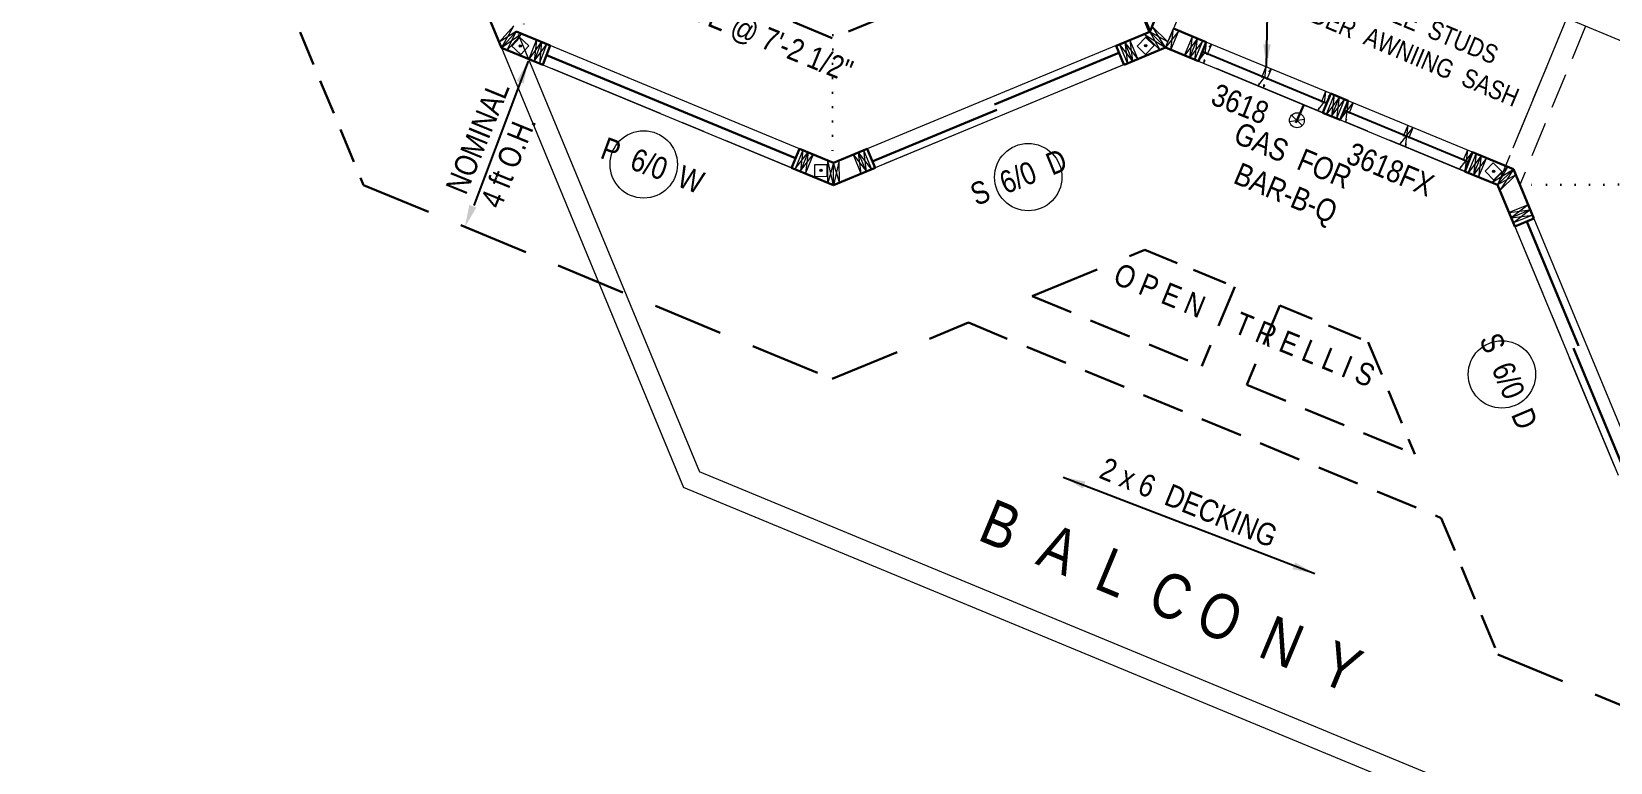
# Model space of a CAD drawing. Header units: inches. Extents: x 2775 to 35798, y 1675 to 10350.
# Drawn here: x 12593.4 to 13015.1, y 3609.2 to 3804.5 of the extents above; entities that cross this region are included whole.
import ezdxf

# ---------------------------------------------------------------- set-up
doc = ezdxf.new("R2010")
doc.units = ezdxf.units.IN
doc.header["$LTSCALE"] = 0.5
doc.header["$MEASUREMENT"] = 0
for name, pattern in [('ACAD_ISO07W100', [3, 0, -3]), ('CENTER', [2, 1.25, -0.25, 0.25, -0.25]), ('HIDDEN', [0.375, 0.25, -0.125])]:
    doc.linetypes.add(name, pattern=pattern)
for name, color, linetype, lineweight in [('BALCONY', 3, 'CONTINUOUS', 30), ('DOORS', 7, 'CONTINUOUS', 30), ('FOUNDATION', 7, 'CONTINUOUS', 30), ('GRID', 1, 'CENTER', 20), ('INT WALLS', 7, 'CONTINUOUS', 40), ('LAYOUT', 6, 'CONTINUOUS', 9), ('LITE COVE', 7, 'HIDDEN', 30), ('PLUMBING', 7, 'CONTINUOUS', 20), ('ROOF BEAMS', 3, 'HIDDEN', 30), ('ROOFLINE', 7, 'HIDDEN', 30), ('WALL FRAMING', 7, 'CONTINUOUS', 30), ('WALLS', 7, 'CONTINUOUS', 30), ('WINDOWS', 5, 'CONTINUOUS', 30)]:
    doc.layers.add(name, color=color, linetype=linetype, lineweight=lineweight)
doc.layers.add('TEXT', color=7, linetype='CONTINUOUS')
doc.styles.add('ARCHENT', font='technical.ttf', dxfattribs={"height": 6})
doc.styles.add('ARCHENTLTD', font='technical.ttf', dxfattribs={"height": 6})
doc.dimstyles.new('ARCHENTLTD', dxfattribs={"dimtxt": 12, "dimasz": 6, "dimexe": 9, "dimexo": 3, "dimgap": 1, "dimtad": 0, "dimdec": 4, "dimzin": 1, "dimdsep": 46, "dimlunit": 4, "dimtxsty": 'ARCHENT', "dimcen": 6, "dimaunit": 1, "dimadec": 5, "dimazin": 0, "dimtfac": 1, "dimtdec": 4, "dimtofl": 0, "dimtmove": 0, "dimatfit": 3, "dimfxl": 1, "dimfrac": 2, "dimtolj": 1, "dimtzin": 0, "dimarcsym": 0})

msp = doc.modelspace()

# ---------------------------------------------------------------- hatches: boundary and pattern name
at = {"layer": 'WALL FRAMING', "lineweight": 9, "ltscale": 150}
for points in [[(12724.216, 3800.599, 1), (12723.591, 3800.599, 1)], [(12891.267, 3800.648, 1), (12890.642, 3800.648, 1)], [(12804.528, 3767.334, 1), (12803.903, 3767.334, 1)], [(12984.181, 3767.102, 1), (12983.556, 3767.102, 1)]]:
    msp.add_hatch(color=256, dxfattribs=at).paths.add_polyline_path(points)

# ---------------------------------------------------------------- linework, layer by layer
at = {"layer": 'BALCONY', "color": 3, "linetype": 'ByBlock', "lineweight": 20, "ltscale": 50}
for p in [(12718.247, 3801.633), (13112.182, 3539.939)]:
    msp.add_line(p, (12767.52, 3682.596), dxfattribs=at)
at = {"layer": 'BALCONY', "lineweight": 20, "ltscale": 50}
for p in [(12723.329, 3803.735), (13115.295, 3544.602)]:
    msp.add_line(p, (12771.73, 3686.806), dxfattribs=at)
at = {"layer": 'DOORS', "color": 4, "lineweight": 9, "ltscale": 75}
for p, q in [((12883.055, 3800.692), (12816.554, 3773.096)), ((12885.159, 3795.61), (12818.658, 3768.014)), ((12994.603, 3754.491), (13022.2, 3687.99)), ((12989.522, 3752.387), (13017.118, 3685.886))]:
    msp.add_line(p, q, dxfattribs=at)
at = {"layer": 'DOORS', "color": 5, "lineweight": 30, "ltscale": 75}
for p, q in [((12883.798, 3798.76), (12850.574, 3784.958)), ((12851.15, 3783.572), (12817.883, 3769.752)), ((12992.795, 3753.703), (13006.575, 3720.47)), ((13005.19, 3719.896), (13018.988, 3686.62))]:
    msp.add_line(p, q, dxfattribs=at)
at = {"layer": 'DOORS', "color": 7, "linetype": 'Continuous', "lineweight": 20, "ltscale": 7.5}
for centre in [(12756.868, 3768.951), (12859.569, 3765.548), (12986.11, 3712.842)]:
    msp.add_circle(centre, 9, dxfattribs=at)
at = {"layer": 'FOUNDATION', "color": 7, "linetype": 'Continuous', "lineweight": 9, "ltscale": 25}
msp.add_solid([(12712.162, 3757.417), (12709.077, 3752.175), (12710.296, 3758.134)], dxfattribs=at)
at = {"layer": 'GRID', "ltscale": 50}
for p, q in [((12682.107, 3888.819), (12718.868, 3800.135)), ((12932.965, 3888.901), (12896.25, 3800.197)), ((13021.667, 3852.186), (12984.952, 3763.483)), ((12807.572, 3763.42), (12718.868, 3800.135)), ((12896.256, 3800.181), (12807.572, 3763.42)), ((12984.96, 3763.466), (12896.256, 3800.181)), ((12984.96, 3763.466), (13021.715, 3674.798))]:
    msp.add_line(p, q, dxfattribs=at)
at = {"layer": 'INT WALLS', "color": 7, "ltscale": 50}
msp.add_line((12876.596, 3841.615), (12892.029, 3804.382), dxfattribs=at)
at = {"layer": 'LAYOUT', "color": 6, "linetype": 'CENTER', "lineweight": 5, "ltscale": 250}
msp.add_line((14529.67, 3176.013), (12259.807, 4115.808), dxfattribs=at)
at = {"layer": 'LITE COVE', "color": 7, "linetype": 'ACAD_ISO07W100', "lineweight": 30, "ltscale": 2.5}
for p, q in [((12790.018, 3872.05), (12722.82, 3804.45)), ((12807.444, 3865.116), (12807.293, 3769.486)), ((13086.515, 3763.723), (12990.905, 3763.485))]:
    msp.add_line(p, q, dxfattribs=at)
at = {"layer": 'PLUMBING', "color": 5, "lineweight": 30, "ltscale": 50}
msp.add_line((12931.034, 3780.082), (12933.216, 3784.882), dxfattribs=at)
at = {"layer": 'PLUMBING', "color": 5, "linetype": 'Continuous', "lineweight": 9, "ltscale": 25}
for p, q in [((12929.384, 3780.44), (12933.295, 3781.066)), ((12929.939, 3782.153), (12932.74, 3779.353))]:
    msp.add_line(p, q, dxfattribs=at)
at = {"layer": 'PLUMBING', "color": 5, "lineweight": 20, "ltscale": 150}
msp.add_circle((12931.339, 3780.753), 1.984, dxfattribs=at)
at = {"layer": 'ROOF BEAMS', "lineweight": 20, "ltscale": 75}
for p, q in [((13003.359, 3807.954), (12984.947, 3763.471)), ((13008.441, 3805.85), (12990.905, 3763.485))]:
    msp.add_line(p, q, dxfattribs=at)
at = {"layer": 'ROOFLINE', "linetype": 'HIDDEN', "ltscale": 75}
for p, q in [((12643.535, 3856.262), (12682.028, 3763.433)), ((12890.725, 3746.166), (12914.731, 3736.228)), ((12926.75, 3731.274), (12950.403, 3721.483)), ((12950.403, 3721.483), (12962.841, 3691.489)), ((12969.904, 3674.459), (12985.016, 3638.014))]:
    msp.add_line(p, q, dxfattribs=at)
at = {"layer": 'ROOFLINE', "ltscale": 90}
for p, q in [((12807.217, 3802.694), (12746.104, 3828.084)), ((12853.165, 3821.668), (12807.217, 3802.694))]:
    msp.add_line(p, q, dxfattribs=at)
at = {"layer": 'ROOFLINE', "linetype": 'HIDDEN', "ltscale": 150}
for p, q in [((12682.028, 3763.433), (12807.205, 3711.621)), ((12984.986, 3638.027), (13110.493, 3586.235))]:
    msp.add_line(p, q, dxfattribs=at)
at = {"layer": 'ROOFLINE', "ltscale": 150}
for p, q in [((12860.657, 3733.729), (12890.725, 3746.166)), ((12807.205, 3711.621), (12843.595, 3726.672))]:
    msp.add_line(p, q, dxfattribs=at)
at = {"layer": 'ROOFLINE', "linetype": 'HIDDEN', "ltscale": 90}
for p, q in [((12860.657, 3733.729), (12905.957, 3715.004)), ((12914.731, 3736.228), (12905.957, 3715.004)), ((12926.75, 3731.274), (12917.971, 3710.037)), ((12917.971, 3710.037), (12962.857, 3691.482))]:
    msp.add_line(p, q, dxfattribs=at)
at = {"layer": 'ROOFLINE', "linetype": 'HIDDEN', "lineweight": 30, "ltscale": 90}
msp.add_line((12843.595, 3726.672), (12969.904, 3674.459), dxfattribs=at)
at = {"layer": 'WALL FRAMING', "lineweight": 20, "ltscale": 150}
for p, q in [((12718.247, 3801.633), (12722.188, 3805.983)), ((12718.858, 3800.114), (12722.82, 3804.45)), ((12892.019, 3804.378), (12896.256, 3800.18)), ((12892.629, 3805.884), (12896.866, 3801.687)), ((12720.383, 3799.507), (12724.341, 3803.821)), ((12890.515, 3803.755), (12894.753, 3799.558)), ((12806.077, 3764.039), (12806.054, 3769.999)), ((12807.572, 3763.419), (12807.57, 3769.372)), ((12809.153, 3764.093), (12809.09, 3770.002)), ((12983.45, 3764.105), (12987.666, 3768.298)), ((12984.952, 3763.483), (12989.168, 3767.676)), ((12985.565, 3761.977), (12989.781, 3766.17))]:
    msp.add_line(p, q, dxfattribs=at)
at = {"layer": 'WALL FRAMING', "lineweight": 9, "ltscale": 150}
for p, q in [((12722.82, 3804.45), (12718.247, 3801.633)), ((12718.857, 3800.114), (12722.194, 3805.968)), ((12720.383, 3799.507), (12722.82, 3804.45)), ((12896.866, 3801.687), (12892.019, 3804.378)), ((12892.019, 3804.378), (12894.753, 3799.558)), ((12896.256, 3800.18), (12892.645, 3805.869)), ((12899.762, 3804.682), (12896.273, 3800.174)), ((12897.659, 3799.601), (12898.376, 3805.255)), ((12724.341, 3803.821), (12718.857, 3800.114)), ((12726.236, 3797.044), (12729.588, 3801.581)), ((12728.188, 3802.119), (12727.622, 3796.47)), ((12727.636, 3796.506), (12730.988, 3801.042)), ((12729.588, 3801.581), (12729.022, 3795.932)), ((12887.454, 3796.604), (12883.98, 3801.045)), ((12885.365, 3801.62), (12886.07, 3796.027)), ((12888.84, 3797.178), (12885.365, 3801.62)), ((12886.751, 3802.194), (12887.455, 3796.601)), ((12890.515, 3803.755), (12896.256, 3800.18)), ((12904.828, 3802.585), (12901.339, 3798.077)), ((12902.725, 3797.504), (12903.442, 3803.158)), ((12906.214, 3802.011), (12902.725, 3797.504)), ((12904.111, 3796.93), (12904.828, 3802.585)), ((12729.022, 3795.932), (12727.636, 3796.506)), ((12886.07, 3796.027), (12887.454, 3796.604)), ((12902.725, 3797.504), (12904.111, 3796.93)), ((12941.325, 3787.478), (12940.608, 3781.824)), ((12942.711, 3786.905), (12939.222, 3782.397)), ((12940.608, 3781.824), (12944.097, 3786.331)), ((12941.994, 3781.25), (12942.711, 3786.905)), ((12942.93, 3780.895), (12946.407, 3785.375)), ((12945.032, 3785.974), (12944.316, 3780.321)), ((12958.863, 3774.284), (12962.34, 3778.764)), ((12960.964, 3779.364), (12960.249, 3773.711)), ((12797.34, 3767.798), (12800.779, 3772.183)), ((12799.393, 3772.756), (12798.726, 3767.224)), ((12798.726, 3767.224), (12802.165, 3771.609)), ((12800.779, 3772.183), (12799.393, 3772.756)), ((12800.779, 3772.183), (12800.112, 3766.65)), ((12812.875, 3771.497), (12816.35, 3767.055)), ((12814.259, 3772.074), (12817.734, 3767.632)), ((12814.964, 3766.481), (12814.259, 3772.074)), ((12816.349, 3767.058), (12815.644, 3772.65)), ((12974.808, 3767.7), (12978.284, 3772.181)), ((12976.909, 3772.78), (12976.194, 3767.127)), ((12980.594, 3771.225), (12977.105, 3766.717)), ((12979.208, 3771.798), (12978.491, 3766.144)), ((12981.98, 3770.651), (12978.491, 3766.144)), ((12980.594, 3771.225), (12979.877, 3765.57)), ((12807.572, 3763.419), (12806.054, 3769.999)), ((12807.57, 3769.372), (12806.077, 3764.039)), ((12809.153, 3764.093), (12807.57, 3769.372)), ((12809.09, 3770.002), (12807.572, 3763.419)), ((12817.734, 3767.632), (12816.349, 3767.058)), ((12983.45, 3764.105), (12989.168, 3767.676)), ((12984.952, 3763.483), (12987.666, 3768.298)), ((12989.781, 3766.17), (12984.952, 3763.483)), ((12989.168, 3767.676), (12985.565, 3761.977)), ((12993.1, 3758.189), (12988.595, 3754.697)), ((12988.02, 3756.083), (12993.674, 3756.804)), ((12988.595, 3754.698), (12994.249, 3755.418)), ((12993.674, 3756.804), (12989.169, 3753.312))]:
    msp.add_line(p, q, dxfattribs=at)
at = {"layer": 'WALL FRAMING', "lineweight": 20, "ltscale": 75}
for p, q in [((12896.273, 3800.174), (12898.376, 3805.255)), ((12897.659, 3799.601), (12899.762, 3804.682)), ((12901.339, 3798.077), (12903.442, 3803.158)), ((12902.725, 3797.504), (12904.828, 3802.585)), ((12904.111, 3796.93), (12906.214, 3802.011)), ((12939.222, 3782.397), (12941.325, 3787.478)), ((12940.608, 3781.824), (12942.711, 3786.905)), ((12941.994, 3781.25), (12944.097, 3786.331)), ((12977.105, 3766.717), (12979.208, 3771.798)), ((12978.491, 3766.144), (12980.594, 3771.225)), ((12979.877, 3765.57), (12981.98, 3770.651))]:
    msp.add_line(p, q, dxfattribs=at)
at = {"layer": 'WALL FRAMING', "color": 9, "linetype": 'Continuous', "lineweight": 5, "ltscale": 150}
for p, q in [((12724.072, 3798.312), (12721.486, 3800.71)), ((12721.643, 3800.564), (12723.768, 3802.856)), ((12726.165, 3800.633), (12723.607, 3803.003)), ((12724.072, 3798.312), (12726.165, 3800.633)), ((12888.695, 3800.55), (12891.161, 3803.122)), ((12890.921, 3798.355), (12888.695, 3800.55)), ((12890.921, 3798.355), (12893.386, 3800.928)), ((12893.213, 3800.747), (12890.957, 3802.909)), ((12802.546, 3765.761), (12802.572, 3768.887)), ((12802.572, 3768.887), (12806.058, 3768.906)), ((12805.859, 3765.781), (12805.84, 3768.906)), ((12983.802, 3769.394), (12981.608, 3767.168)), ((12981.608, 3767.168), (12984.058, 3764.687)), ((12983.802, 3769.394), (12986.278, 3766.883)), ((12986.128, 3767.035), (12983.903, 3764.841)), ((12802.546, 3765.761), (12806.073, 3765.783))]:
    msp.add_line(p, q, dxfattribs=at)
at = {"layer": 'WALL FRAMING', "lineweight": 9, "ltscale": 75}
for p, q in [((12726.212, 3796.984), (12728.188, 3802.119)), ((12727.612, 3796.446), (12729.588, 3801.581)), ((12729.012, 3795.907), (12730.988, 3801.042)), ((12886.07, 3796.027), (12883.979, 3801.047)), ((12887.454, 3796.604), (12885.364, 3801.623)), ((12888.84, 3797.178), (12886.749, 3802.198)), ((12814.989, 3766.42), (12812.875, 3771.497)), ((12816.374, 3766.997), (12814.259, 3772.074)), ((12817.759, 3767.574), (12815.644, 3772.65))]:
    msp.add_line(p, q, dxfattribs=at)
at = {"layer": 'WALL FRAMING', "linetype": 'HIDDEN', "lineweight": 20, "ltscale": 25}
for p, q in [((12907.127, 3801.603), (12905.026, 3796.524)), ((12908.512, 3801.027), (12906.411, 3795.947)), ((12923.066, 3795.006), (12920.964, 3789.927)), ((12924.452, 3794.433), (12922.35, 3789.353)), ((12939.005, 3788.409), (12936.903, 3783.329)), ((12940.391, 3787.836), (12938.29, 3782.756)), ((12946.408, 3785.376), (12944.306, 3780.297)), ((12960.954, 3779.339), (12958.853, 3774.26)), ((12962.34, 3778.766), (12960.239, 3773.686)), ((12976.899, 3772.755), (12974.798, 3767.676))]:
    msp.add_line(p, q, dxfattribs=at)
at = {"layer": 'WALL FRAMING', "linetype": 'HIDDEN', "lineweight": 9, "ltscale": 25}
for p, q in [((12905.035, 3796.545), (12908.512, 3801.025)), ((12907.136, 3801.625), (12906.421, 3795.972)), ((12920.974, 3789.951), (12924.451, 3794.431)), ((12923.076, 3795.031), (12922.36, 3789.378)), ((12936.914, 3783.354), (12940.39, 3787.834)), ((12939.015, 3788.433), (12938.3, 3782.78))]:
    msp.add_line(p, q, dxfattribs=at)
at = {"layer": 'WALL FRAMING', "lineweight": 9, "ltscale": 50}
for p, q in [((12799.393, 3772.756), (12797.34, 3767.798)), ((12800.779, 3772.183), (12798.726, 3767.224)), ((12802.165, 3771.609), (12800.112, 3766.65))]:
    msp.add_line(p, q, dxfattribs=at)
at = {"layer": 'WALL FRAMING', "lineweight": 20, "ltscale": 50}
for p, q in [((12993.1, 3758.189), (12988.019, 3756.083)), ((12993.674, 3756.804), (12988.594, 3754.697)), ((12994.249, 3755.418), (12989.168, 3753.312))]:
    msp.add_line(p, q, dxfattribs=at)
at = {"layer": 'WALL FRAMING', "color": 9, "linetype": 'Continuous', "lineweight": 5, "ltscale": 150}
for centre in [(12723.904, 3800.599), (12890.954, 3800.648), (12804.215, 3767.334), (12983.868, 3767.102)]:
    msp.add_circle(centre, 0.312, dxfattribs=at)
at = {"layer": 'WALLS', "color": 4, "ltscale": 50}
for p, q in [((12892.019, 3804.378), (12927.136, 3889.178)), ((12927.882, 3891.003), (12892.029, 3804.382)), ((12731.921, 3800.683), (12722.82, 3804.45)), ((12892.029, 3804.382), (12883.056, 3800.662)), ((12907.138, 3801.629), (12898.342, 3805.269)), ((12883.066, 3800.666), (12885.147, 3795.642)), ((12945.021, 3785.948), (12940.401, 3787.861)), ((12798.469, 3773.139), (12796.416, 3768.18)), ((12807.57, 3769.372), (12798.469, 3773.139)), ((12816.544, 3773.092), (12807.57, 3769.372)), ((12816.554, 3773.096), (12818.658, 3768.014)), ((12989.168, 3767.676), (12978.284, 3772.181)), ((12994.632, 3754.494), (12989.551, 3752.388))]:
    msp.add_line(p, q, dxfattribs=at)
at = {"layer": 'WALLS', "color": 4, "ltscale": 75}
for p, q in [((12714.269, 3811.228), (12718.868, 3800.133)), ((12718.868, 3800.133), (12729.946, 3795.548)), ((12729.946, 3795.548), (12731.921, 3800.683)), ((12885.171, 3795.585), (12896.256, 3800.18)), ((12896.256, 3800.18), (12905.035, 3796.547)), ((12905.035, 3796.548), (12907.138, 3801.629)), ((12938.298, 3782.78), (12940.401, 3787.861)), ((12942.918, 3780.868), (12945.021, 3785.948)), ((12938.298, 3782.779), (12942.918, 3780.867)), ((12976.181, 3767.1), (12978.284, 3772.181)), ((12796.365, 3768.057), (12807.572, 3763.419)), ((12807.572, 3763.419), (12818.658, 3768.014)), ((12976.181, 3767.099), (12984.96, 3763.465)), ((12989.168, 3767.676), (12994.632, 3754.494)), ((12984.96, 3763.465), (12989.551, 3752.388))]:
    msp.add_line(p, q, dxfattribs=at)
at = {"layer": 'WALLS', "color": 4, "lineweight": 20, "ltscale": 50}
for p, q in [((12798.469, 3773.139), (12731.921, 3800.683)), ((12940.401, 3787.861), (12907.138, 3801.629)), ((12978.284, 3772.181), (12945.021, 3785.948))]:
    msp.add_line(p, q, dxfattribs=at)
at = {"layer": 'WALLS', "color": 4, "lineweight": 20, "ltscale": 75}
for p, q in [((12729.946, 3795.548), (12796.365, 3768.057)), ((12905.035, 3796.547), (12938.298, 3782.779)), ((12942.918, 3780.868), (12976.181, 3767.099))]:
    msp.add_line(p, q, dxfattribs=at)
at = {"layer": 'WINDOWS', "ltscale": 75}
msp.add_line((12730.933, 3798.116), (12797.442, 3770.659), dxfattribs=at)
at = {"layer": 'WINDOWS', "lineweight": 25, "ltscale": 75}
for p, q in [((12906.086, 3799.088), (12939.35, 3785.32)), ((12943.97, 3783.408), (12977.233, 3769.64))]:
    msp.add_line(p, q, dxfattribs=at)

# ---------------------------------------------------------------- texts
at = {"layer": 'DOORS', "color": 7, "linetype": 'Continuous', "lineweight": 30, "ltscale": 1.5, "char_height": 6, "style": 'ARCHENTLTD'}
for s, insert, attachment_point, rotation in [('NOMINAL\\P4 ft O.H.\\P{\\H1.999x;  }', (12703.798, 3762.792), 1, 67.85279), ('P  6/0  W\\P{\\H1.999x;  }', (12773.536, 3766.618), 3, 339.73839), ('S  6/0  D\\P{\\H1.999x;  }', (12843.478, 3763.376), 1, 21.88673), ('S  6/0  D\\P{\\H1.999x;  }', (12995.901, 3699.89), 3, 292.88812), ('2 x 6  DECKING\\P{\\H1.999x;  }', (12880.422, 3690.865), 1, 337.85279)]:
    msp.add_mtext(s, dxfattribs=dict(at, insert=insert, attachment_point=attachment_point, rotation=rotation))
at = {"layer": 'PLUMBING', "linetype": 'Continuous', "lineweight": 60, "ltscale": 1.5, "insert": (12946.621, 3767.795), "char_height": 6, "attachment_point": 3, "rotation": 337.2519, "style": 'ARCHENTLTD'}
msp.add_mtext('GAS  FOR\\PBAR-B-Q\\P{\\H2.998x;  }', dxfattribs=at)
at = {"layer": 'TEXT', "color": 7, "linetype": 'Continuous', "lineweight": 9, "insert": (12813.347, 3796.328), "char_height": 6, "attachment_point": 3, "rotation": 337.76194, "style": 'ARCHENTLTD'}
msp.add_mtext('LITE  COVE @ 7\'-2 1/2"\\P\\P  ', dxfattribs=at)
at = {"layer": 'TEXT', "color": 7, "linetype": 'Continuous', "lineweight": 30, "ltscale": 1.5, "style": 'ARCHENTLTD'}
for s, insert, char_height, attachment_point, rotation in [('O P E N     T R E L L I S  ', (12917.323, 3726.034), 6, 5, 337.85977), ('B  A  L  C O  N  Y\\P  ', (12949.756, 3638.514), 12, 3, 337.42756)]:
    msp.add_mtext(s, dxfattribs=dict(at, insert=insert, char_height=char_height, attachment_point=attachment_point, rotation=rotation))
at = {"layer": 'WINDOWS', "color": 7, "linetype": 'Continuous', "lineweight": 30, "attachment_point": 1, "style": 'ARCHENTLTD'}
for s, insert, char_height, rotation in [('2x6 CRIPPLE  STUDS \\PUNDER  AWNIING  SASH\\P\\P  ', (12932.251, 3822.655), 5, 337.20472), ('3618 \\P\\P  ', (12910.197, 3790.759), 6, 338.29811), ('3618FX \\P\\P  ', (12946.403, 3775.064), 6, 337.20472)]:
    msp.add_mtext(s, dxfattribs=dict(at, insert=insert, char_height=char_height, rotation=rotation))

# ---------------------------------------------------------------- leaders
at = {"layer": 'FOUNDATION', "color": 7, "linetype": 'Continuous', "lineweight": 9, "ltscale": 25}
for points in [[(12725.981, 3796.52), (12711.464, 3757.963)], [(12868.935, 3685.423), (12902.706, 3672.41)], [(12936.108, 3659.574), (12902.706, 3672.41)]]:
    msp.add_leader(points, dimstyle='ARCHENTLTD', override={"dimgap": 1, "dimtad": 0}, dxfattribs=at)
at = {"layer": 'PLUMBING', "linetype": 'Continuous', "lineweight": 9, "ltscale": 25}
msp.add_leader([(12923.219, 3795.023), (12923.688, 3817.761), (12938.976, 3812.19)], dimstyle='ARCHENTLTD', override={"dimgap": 1, "dimtad": 0}, dxfattribs=at)

doc.saveas('drawing.dxf')
